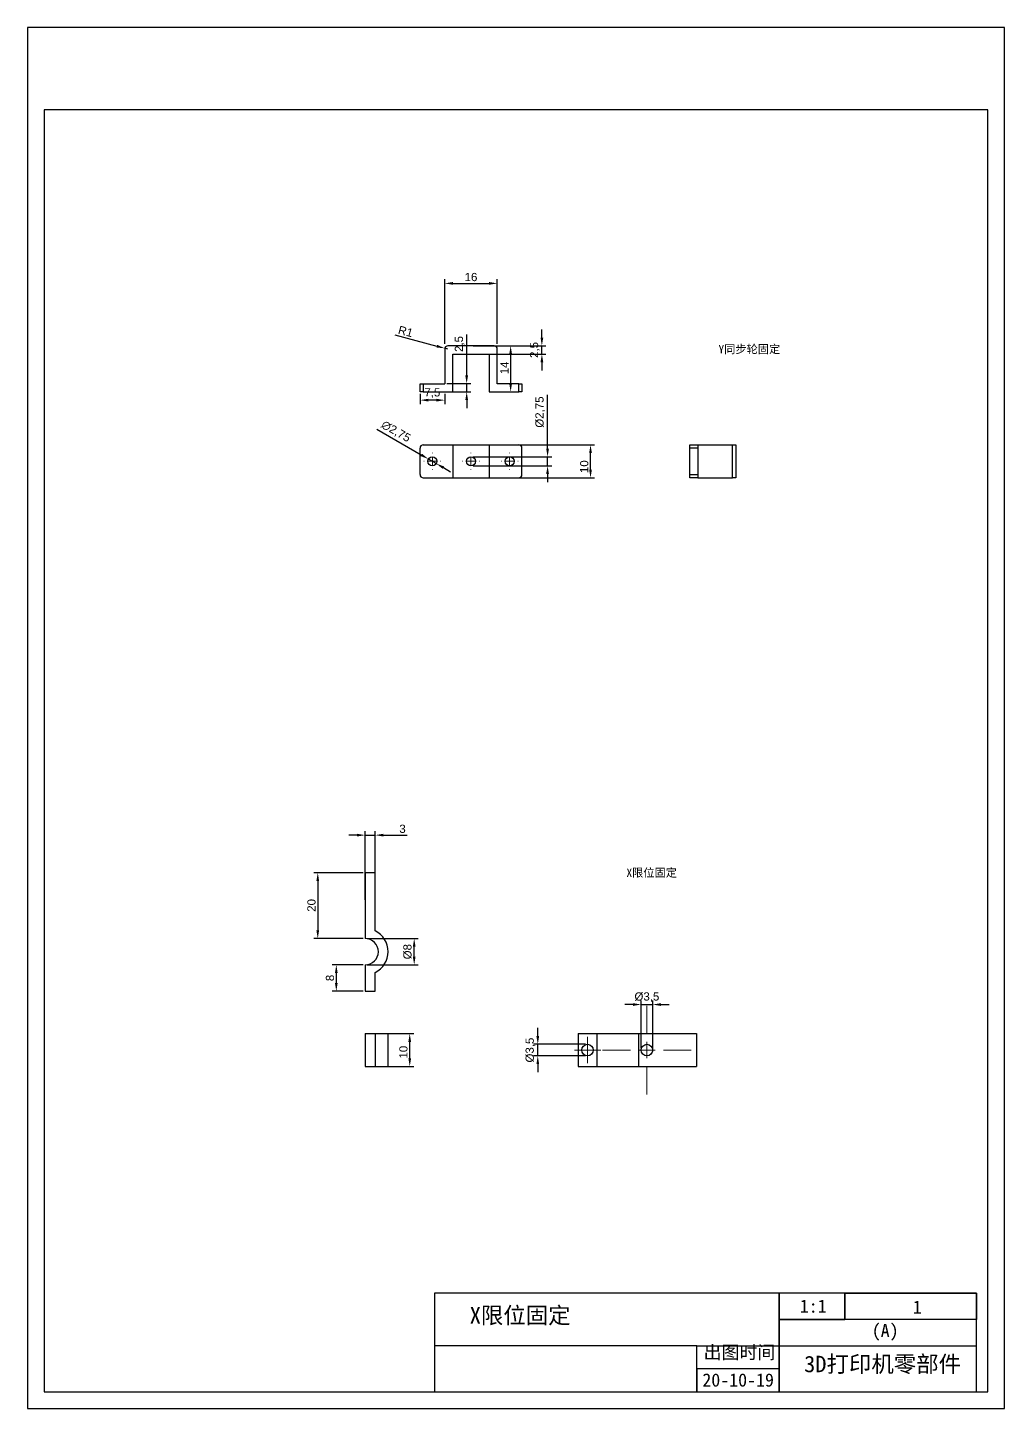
# Model space of a CAD drawing. Header units: millimetres. Extents: x -9 to 2385, y -1365 to 512.
# Drawn here: x 1128.1 to 1425.1, y -385.3 to 34.7 of the extents above; entities that cross this region are included whole.
import ezdxf

# ---------------------------------------------------------------- set-up
doc = ezdxf.new("R2010")
doc.units = ezdxf.units.MM
doc.styles.get("Standard").update_dxf_attribs({"font": 'arial.ttf'})
doc.dimstyles.new('ISO-25', dxfattribs={"dimtxt": 2.5, "dimasz": 2.5, "dimexe": 1.25, "dimexo": 0.625, "dimtad": 1, "dimtxsty": 'Standard', "dimcen": 2.5, "dimclrd": 1, "dimclre": 1, "dimclrt": 1, "dimadec": 0, "dimazin": 0, "dimtfac": 1, "dimtmove": 0, "dimatfit": 3, "dimfxl": 1, "dimtfillclr": 1, "dimarcsym": 0})

# ---------------------------------------------------------------- blocks, each defined once
blk = doc.blocks.new('*D259')
at = {"color": 1, "linetype": 'Continuous', "lineweight": -2, "transparency": 16777216}
for p, q in [((1234.41, -271.31), (1245.58, -271.31)), ((1244.33, -278.81), (1244.33, -273.81)), ((1234.41, -281.31), (1245.58, -281.31))]:
    blk.add_line(p, q, dxfattribs=at)
at = {"color": 1, "linetype": 'Continuous', "transparency": 16777216}
for points in [[(1243.91, -273.81), (1244.75, -273.81), (1244.33, -271.31)], [(1243.91, -278.81), (1244.75, -278.81), (1244.33, -281.31)]]:
    blk.add_solid(points, dxfattribs=at)
at = {"layer": 'Defpoints', "color": 0, "linetype": 'Continuous', "transparency": 16777216}
for p in [(1233.79, -271.31), (1244.33, -271.31), (1233.79, -281.31)]:
    blk.add_point(p, dxfattribs=at)
at = {"color": 1, "linetype": 'Continuous', "lineweight": 18, "transparency": 16777216, "insert": (1241.15, -276.94), "char_height": 2.5, "attachment_point": 2, "rotation": 90}
blk.add_mtext('10', dxfattribs=at)
blk = doc.blocks.new('*D260')
at = {"color": 1, "linetype": 'Continuous', "lineweight": -2, "transparency": 16777216}
for p, q in [((1231.41, -242.38), (1246.94, -242.38)), ((1245.69, -247.88), (1245.69, -244.88)), ((1231.41, -250.38), (1246.94, -250.38))]:
    blk.add_line(p, q, dxfattribs=at)
at = {"color": 1, "linetype": 'Continuous', "transparency": 16777216}
for points in [[(1245.27, -244.88), (1246.1, -244.88), (1245.69, -242.38)], [(1245.27, -247.88), (1246.1, -247.88), (1245.69, -250.38)]]:
    blk.add_solid(points, dxfattribs=at)
at = {"layer": 'Defpoints', "color": 0, "linetype": 'Continuous', "transparency": 16777216}
for p in [(1230.79, -242.38), (1245.69, -242.38), (1230.79, -250.38)]:
    blk.add_point(p, dxfattribs=at)
at = {"color": 1, "linetype": 'Continuous', "lineweight": 18, "transparency": 16777216, "insert": (1242.37, -246.38), "char_height": 2.5, "attachment_point": 2, "rotation": 90}
blk.add_mtext('%%c8', dxfattribs=at)
blk = doc.blocks.new('*D261')
at = {"color": 1, "linetype": 'Continuous', "lineweight": -2, "transparency": 16777216}
for p, q in [((1230.16, -250.38), (1220.75, -250.38)), ((1222, -252.88), (1222, -255.88)), ((1230.16, -258.38), (1220.75, -258.38))]:
    blk.add_line(p, q, dxfattribs=at)
at = {"color": 1, "linetype": 'Continuous', "transparency": 16777216}
for points in [[(1221.58, -252.88), (1222.42, -252.88), (1222, -250.38)], [(1221.58, -255.88), (1222.42, -255.88), (1222, -258.38)]]:
    blk.add_solid(points, dxfattribs=at)
at = {"layer": 'Defpoints', "color": 0, "linetype": 'Continuous', "transparency": 16777216}
for p in [(1230.79, -250.38), (1222, -258.38), (1230.79, -258.38)]:
    blk.add_point(p, dxfattribs=at)
at = {"color": 1, "linetype": 'Continuous', "lineweight": 18, "transparency": 16777216, "insert": (1218.82, -254.38), "char_height": 2.5, "attachment_point": 2, "rotation": 90}
blk.add_mtext('8', dxfattribs=at)
blk = doc.blocks.new('*D262')
at = {"color": 1, "linetype": 'Continuous', "lineweight": -2, "transparency": 16777216}
for p, q in [((1230.16, -222.38), (1215.12, -222.38)), ((1216.37, -224.88), (1216.37, -239.88)), ((1230.16, -242.38), (1215.12, -242.38))]:
    blk.add_line(p, q, dxfattribs=at)
at = {"color": 1, "linetype": 'Continuous', "transparency": 16777216}
for points in [[(1215.95, -224.88), (1216.78, -224.88), (1216.37, -222.38)], [(1215.95, -239.88), (1216.78, -239.88), (1216.37, -242.38)]]:
    blk.add_solid(points, dxfattribs=at)
at = {"layer": 'Defpoints', "color": 0, "linetype": 'Continuous', "transparency": 16777216}
for p in [(1230.79, -222.38), (1216.37, -242.38), (1230.79, -242.38)]:
    blk.add_point(p, dxfattribs=at)
at = {"color": 1, "linetype": 'Continuous', "lineweight": 18, "transparency": 16777216, "insert": (1213.19, -232.3), "char_height": 2.5, "attachment_point": 2, "rotation": 90}
blk.add_mtext('20', dxfattribs=at)
blk = doc.blocks.new('*D263')
at = {"color": 1, "linetype": 'Continuous', "lineweight": -2, "transparency": 16777216}
for p, q in [((1230.79, -230.6), (1230.79, -209.68)), ((1233.79, -230.6), (1233.79, -209.68)), ((1228.29, -210.93), (1225.79, -210.93)), ((1230.79, -210.93), (1233.79, -210.93)), ((1236.29, -210.93), (1243.59, -210.93))]:
    blk.add_line(p, q, dxfattribs=at)
at = {"color": 1, "linetype": 'Continuous', "transparency": 16777216}
for points in [[(1228.29, -210.52), (1228.29, -211.35), (1230.79, -210.93)], [(1236.29, -210.52), (1236.29, -211.35), (1233.79, -210.93)]]:
    blk.add_solid(points, dxfattribs=at)
at = {"layer": 'Defpoints', "color": 0, "linetype": 'Continuous', "transparency": 16777216}
for p in [(1230.79, -210.93), (1230.79, -231.22), (1233.79, -231.22)]:
    blk.add_point(p, dxfattribs=at)
at = {"color": 1, "linetype": 'Continuous', "lineweight": 18, "transparency": 16777216, "insert": (1242.14, -207.75), "char_height": 2.5, "attachment_point": 2}
blk.add_mtext('3', dxfattribs=at)
blk = doc.blocks.new('*D264')
at = {"color": 1, "linetype": 'Continuous', "lineweight": -2, "transparency": 16777216}
for p, q in [((1283.26, -272.06), (1283.26, -269.56)), ((1297.78, -274.56), (1282.01, -274.56)), ((1283.26, -278.06), (1283.26, -274.56)), ((1297.78, -278.06), (1282.01, -278.06)), ((1283.26, -280.56), (1283.26, -283.06))]:
    blk.add_line(p, q, dxfattribs=at)
at = {"color": 1, "linetype": 'Continuous', "transparency": 16777216}
for points in [[(1282.85, -272.06), (1283.68, -272.06), (1283.26, -274.56)], [(1282.85, -280.56), (1283.68, -280.56), (1283.26, -278.06)]]:
    blk.add_solid(points, dxfattribs=at)
at = {"layer": 'Defpoints', "color": 0, "linetype": 'Continuous', "transparency": 16777216}
for p in [(1283.26, -274.56), (1298.4, -274.56), (1298.4, -278.06)]:
    blk.add_point(p, dxfattribs=at)
at = {"color": 1, "linetype": 'Continuous', "lineweight": 18, "transparency": 16777216, "insert": (1279.55, -276.31), "char_height": 2.5, "attachment_point": 2, "rotation": 90}
blk.add_mtext('%%c3,5', dxfattribs=at)
blk = doc.blocks.new('*D265')
at = {"color": 1, "linetype": 'Continuous', "lineweight": -2, "transparency": 16777216}
for p, q in [((1312.2, -262.46), (1309.7, -262.46)), ((1314.7, -275.68), (1314.7, -261.21)), ((1314.7, -262.46), (1318.2, -262.46)), ((1318.2, -275.68), (1318.2, -261.21)), ((1320.7, -262.46), (1323.2, -262.46))]:
    blk.add_line(p, q, dxfattribs=at)
at = {"color": 1, "linetype": 'Continuous', "transparency": 16777216}
for points in [[(1312.2, -262.04), (1312.2, -262.88), (1314.7, -262.46)], [(1320.7, -262.04), (1320.7, -262.88), (1318.2, -262.46)]]:
    blk.add_solid(points, dxfattribs=at)
at = {"layer": 'Defpoints', "color": 0, "linetype": 'Continuous', "transparency": 16777216}
for p in [(1318.2, -262.46), (1314.7, -276.31), (1318.2, -276.31)]:
    blk.add_point(p, dxfattribs=at)
at = {"color": 1, "linetype": 'Continuous', "lineweight": 18, "transparency": 16777216, "insert": (1316.45, -258.75), "char_height": 2.5, "attachment_point": 2}
blk.add_mtext('%%c3,5', dxfattribs=at)
blk = doc.blocks.new('SW_CENTERMARKSYMBOL_0')
at = {"color": 0, "linetype": 'Continuous', "lineweight": 0}
for p, q in [((0, 5), (0, 13.5)), ((-5, 0), (-13.5, 0)), ((0, 0), (-2.5, 0)), ((0, 0), (0, 2.5)), ((0, 0), (0, -2.5)), ((0, 0), (2.5, 0)), ((5, 0), (13.5, 0)), ((0, -5), (0, -13.5))]:
    blk.add_line(p, q, dxfattribs=at)
blk = doc.blocks.new('SW_CENTERMARKSYMBOL_1')
at = {"color": 0, "linetype": 'Continuous', "lineweight": 0}
for p, q in [((-2.5, 0), (-4, 0)), ((0, 0), (-2.5, 0)), ((0, 2.5), (0, 4)), ((0, 0), (0, 2.5)), ((0, 0), (0, -2.5)), ((0, 0), (2.5, 0)), ((2.5, 0), (4, 0)), ((0, -2.5), (0, -4))]:
    blk.add_line(p, q, dxfattribs=at)
blk = doc.blocks.new('*D274')
at = {"color": 1, "linetype": 'Continuous', "lineweight": -2, "transparency": 16777216}
for p, q in [((1271.58, -92.22), (1300.55, -92.22)), ((1299.3, -99.72), (1299.3, -94.72)), ((1271.58, -102.22), (1300.55, -102.22))]:
    blk.add_line(p, q, dxfattribs=at)
at = {"color": 1, "linetype": 'Continuous', "transparency": 16777216}
for points in [[(1298.89, -94.72), (1299.72, -94.72), (1299.3, -92.22)], [(1298.89, -99.72), (1299.72, -99.72), (1299.3, -102.22)]]:
    blk.add_solid(points, dxfattribs=at)
at = {"layer": 'Defpoints', "color": 0, "linetype": 'Continuous', "transparency": 16777216}
for p in [(1270.96, -92.22), (1299.3, -92.22), (1270.96, -102.22)]:
    blk.add_point(p, dxfattribs=at)
at = {"color": 1, "linetype": 'Continuous', "lineweight": 18, "transparency": 16777216, "insert": (1296.13, -98.85), "char_height": 2.5, "attachment_point": 2, "rotation": 90}
blk.add_mtext('10', dxfattribs=at)
blk = doc.blocks.new('*D275')
at = {"color": 1, "linetype": 'Continuous', "lineweight": -2, "transparency": 16777216}
for p, q in [((1286.24, -93.34), (1286.24, -77)), ((1263.58, -95.84), (1287.49, -95.84)), ((1286.24, -98.59), (1286.24, -95.84)), ((1263.58, -98.59), (1287.49, -98.59)), ((1286.24, -101.09), (1286.24, -103.59))]:
    blk.add_line(p, q, dxfattribs=at)
at = {"color": 1, "linetype": 'Continuous', "transparency": 16777216}
for points in [[(1285.82, -93.34), (1286.66, -93.34), (1286.24, -95.84)], [(1285.82, -101.09), (1286.66, -101.09), (1286.24, -98.59)]]:
    blk.add_solid(points, dxfattribs=at)
at = {"layer": 'Defpoints', "color": 0, "linetype": 'Continuous', "transparency": 16777216}
for p in [(1262.96, -95.84), (1286.24, -95.84), (1262.96, -98.59)]:
    blk.add_point(p, dxfattribs=at)
at = {"color": 1, "linetype": 'Continuous', "lineweight": 18, "transparency": 16777216, "insert": (1282.53, -82.24), "char_height": 2.5, "attachment_point": 2, "rotation": 90}
blk.add_mtext('%%c2,75', dxfattribs=at)
blk = doc.blocks.new('*D276')
at = {"color": 1, "linetype": 'Continuous', "lineweight": -2, "transparency": 16777216}
for p, q in [((1234.33, -87.47), (1247.85, -95.28)), ((1252.4, -97.9), (1250.02, -96.53)), ((1254.56, -99.15), (1256.73, -100.4))]:
    blk.add_line(p, q, dxfattribs=at)
at = {"color": 1, "linetype": 'Continuous', "transparency": 16777216}
for points in [[(1248.06, -94.92), (1247.64, -95.64), (1250.02, -96.53)], [(1254.77, -98.79), (1254.35, -99.52), (1252.4, -97.9)]]:
    blk.add_solid(points, dxfattribs=at)
at = {"layer": 'Defpoints', "color": 0, "linetype": 'Continuous', "transparency": 16777216}
for p in [(1250.02, -96.53), (1252.4, -97.9)]:
    blk.add_point(p, dxfattribs=at)
at = {"color": 1, "linetype": 'Continuous', "lineweight": 18, "transparency": 16777216, "insert": (1236.72, -84.57), "char_height": 2.5, "attachment_point": 1, "rotation": 329.9999}
blk.add_mtext('∅2,75', dxfattribs=at)
blk = doc.blocks.new('SW_CENTERMARKSYMBOL_5')
at = {"color": 0, "linetype": 'Continuous', "lineweight": 0}
for p, q in [((-2.5, 0), (-2.625, 0)), ((0, 0), (-1.25, 0)), ((0, 2.5), (0, 2.625)), ((0, 0), (0, 1.25)), ((0, 0), (0, -1.25)), ((0, 0), (1.25, 0)), ((2.5, 0), (2.625, 0)), ((0, -2.5), (0, -2.625))]:
    blk.add_line(p, q, dxfattribs=at)
blk = doc.blocks.new('SW_CENTERMARKSYMBOL_6')
at = {"color": 0, "linetype": 'Continuous', "lineweight": 0}
for p, q in [((-2.5, 0), (-2.625, 0)), ((0, 0), (-1.25, 0)), ((0, 2.5), (0, 2.625)), ((0, 0), (0, 1.25)), ((0, 0), (0, -1.25)), ((0, 0), (1.25, 0)), ((2.5, 0), (2.625, 0)), ((0, -2.5), (0, -2.625))]:
    blk.add_line(p, q, dxfattribs=at)
blk = doc.blocks.new('SW_CENTERMARKSYMBOL_7')
at = {"color": 0, "linetype": 'Continuous', "lineweight": 0}
for p, q in [((-2.5, 0), (-2.625, 0)), ((0, 0), (-1.25, 0)), ((0, 2.5), (0, 2.625)), ((0, 0), (0, 1.25)), ((0, 0), (0, -1.25)), ((0, 0), (1.25, 0)), ((2.5, 0), (2.625, 0)), ((0, -2.5), (0, -2.625))]:
    blk.add_line(p, q, dxfattribs=at)
blk = doc.blocks.new('*D277')
at = {"color": 1, "linetype": 'Continuous', "lineweight": -2, "transparency": 16777216}
for p, q in [((1254.96, -61.48), (1254.96, -41.85)), ((1270.96, -61.48), (1270.96, -41.85)), ((1257.46, -43.1), (1268.46, -43.1))]:
    blk.add_line(p, q, dxfattribs=at)
at = {"color": 1, "linetype": 'Continuous', "transparency": 16777216}
for points in [[(1257.46, -42.68), (1257.46, -43.51), (1254.96, -43.1)], [(1268.46, -42.68), (1268.46, -43.51), (1270.96, -43.1)]]:
    blk.add_solid(points, dxfattribs=at)
at = {"layer": 'Defpoints', "color": 0, "linetype": 'Continuous', "transparency": 16777216}
for p in [(1270.96, -43.1), (1254.96, -62.1), (1270.96, -62.1)]:
    blk.add_point(p, dxfattribs=at)
at = {"color": 1, "linetype": 'Continuous', "lineweight": 18, "transparency": 16777216, "insert": (1262.96, -39.92), "char_height": 2.5, "attachment_point": 2}
blk.add_mtext('16', dxfattribs=at)
blk = doc.blocks.new('*D278')
at = {"color": 1, "linetype": 'Continuous', "lineweight": -2, "transparency": 16777216}
for p, q in [((1271.58, -62.1), (1276.26, -62.1)), ((1275.01, -64.6), (1275.01, -73.6)), ((1271.58, -76.1), (1276.26, -76.1))]:
    blk.add_line(p, q, dxfattribs=at)
at = {"color": 1, "linetype": 'Continuous', "transparency": 16777216}
for points in [[(1274.59, -64.6), (1275.43, -64.6), (1275.01, -62.1)], [(1274.59, -73.6), (1275.43, -73.6), (1275.01, -76.1)]]:
    blk.add_solid(points, dxfattribs=at)
at = {"layer": 'Defpoints', "color": 0, "linetype": 'Continuous', "transparency": 16777216}
for p in [(1270.96, -62.1), (1270.96, -76.1), (1275.01, -76.1)]:
    blk.add_point(p, dxfattribs=at)
at = {"color": 1, "linetype": 'Continuous', "lineweight": 18, "transparency": 16777216, "insert": (1271.87, -68.8), "char_height": 2.5, "attachment_point": 2, "rotation": 90}
blk.add_mtext('14', dxfattribs=at)
blk = doc.blocks.new('*D279')
at = {"color": 1, "linetype": 'Continuous', "lineweight": -2, "transparency": 16777216}
for p, q in [((1284.51, -59.6), (1284.51, -57.1)), ((1263.58, -62.1), (1285.76, -62.1)), ((1284.51, -64.6), (1284.51, -62.1)), ((1263.58, -64.6), (1285.76, -64.6)), ((1284.51, -67.1), (1284.51, -69.6))]:
    blk.add_line(p, q, dxfattribs=at)
at = {"color": 1, "linetype": 'Continuous', "transparency": 16777216}
for points in [[(1284.1, -59.6), (1284.93, -59.6), (1284.51, -62.1)], [(1284.1, -67.1), (1284.93, -67.1), (1284.51, -64.6)]]:
    blk.add_solid(points, dxfattribs=at)
at = {"layer": 'Defpoints', "color": 0, "linetype": 'Continuous', "transparency": 16777216}
for p in [(1262.96, -62.1), (1284.51, -62.1), (1262.96, -64.6)]:
    blk.add_point(p, dxfattribs=at)
at = {"color": 1, "linetype": 'Continuous', "lineweight": 18, "transparency": 16777216, "insert": (1280.88, -63.35), "char_height": 2.5, "attachment_point": 2, "rotation": 90}
blk.add_mtext('2,5', dxfattribs=at)
blk = doc.blocks.new('*D280')
at = {"color": 1, "linetype": 'Continuous', "lineweight": -2, "transparency": 16777216}
for p, q in [((1261.65, -71.1), (1261.65, -58.6)), ((1255.58, -73.6), (1262.9, -73.6)), ((1261.65, -76.1), (1261.65, -73.6)), ((1255.58, -76.1), (1262.9, -76.1)), ((1261.65, -78.6), (1261.65, -81.1))]:
    blk.add_line(p, q, dxfattribs=at)
at = {"color": 1, "linetype": 'Continuous', "transparency": 16777216}
for points in [[(1261.23, -71.1), (1262.06, -71.1), (1261.65, -73.6)], [(1261.23, -78.6), (1262.06, -78.6), (1261.65, -76.1)]]:
    blk.add_solid(points, dxfattribs=at)
at = {"layer": 'Defpoints', "color": 0, "linetype": 'Continuous', "transparency": 16777216}
for p in [(1254.96, -73.6), (1254.96, -76.1), (1261.65, -76.1)]:
    blk.add_point(p, dxfattribs=at)
at = {"color": 1, "linetype": 'Continuous', "lineweight": 18, "transparency": 16777216, "insert": (1258.02, -61.53), "char_height": 2.5, "attachment_point": 2, "rotation": 90}
blk.add_mtext('2,5', dxfattribs=at)
blk = doc.blocks.new('*D281')
at = {"color": 1, "linetype": 'Continuous', "lineweight": -2, "transparency": 16777216}
for p, q in [((1247.46, -76.73), (1247.46, -79.86)), ((1252.46, -78.61), (1249.96, -78.61)), ((1254.96, -76.73), (1254.96, -79.86))]:
    blk.add_line(p, q, dxfattribs=at)
at = {"color": 1, "linetype": 'Continuous', "transparency": 16777216}
for points in [[(1249.96, -78.2), (1249.96, -79.03), (1247.46, -78.61)], [(1252.46, -78.2), (1252.46, -79.03), (1254.96, -78.61)]]:
    blk.add_solid(points, dxfattribs=at)
at = {"layer": 'Defpoints', "color": 0, "linetype": 'Continuous', "transparency": 16777216}
for p in [(1247.46, -76.1), (1247.46, -78.61), (1254.96, -76.1)]:
    blk.add_point(p, dxfattribs=at)
at = {"color": 1, "linetype": 'Continuous', "lineweight": 18, "transparency": 16777216, "insert": (1251.21, -74.99), "char_height": 2.5, "attachment_point": 2}
blk.add_mtext('7,5', dxfattribs=at)
blk = doc.blocks.new('*D282')
at = {"color": 1, "linetype": 'Continuous', "lineweight": -2, "transparency": 16777216}
for p, q in [((1239.84, -58.78), (1252.58, -62.2)), ((1255.96, -63.1), (1254.99, -62.85))]:
    blk.add_line(p, q, dxfattribs=at)
at = {"color": 1, "linetype": 'Continuous', "transparency": 16777216}
blk.add_solid([(1252.68, -61.8), (1252.47, -62.6), (1254.99, -62.85)], dxfattribs=at)
at = {"layer": 'Defpoints', "color": 0, "linetype": 'Continuous', "transparency": 16777216}
for p in [(1254.99, -62.85), (1255.96, -63.1)]:
    blk.add_point(p, dxfattribs=at)
at = {"color": 1, "linetype": 'Continuous', "lineweight": 18, "transparency": 16777216, "insert": (1241.25, -55.92), "char_height": 2.5, "attachment_point": 1, "rotation": 345}
blk.add_mtext('R1', dxfattribs=at)

msp = doc.modelspace()

# ---------------------------------------------------------------- linework, layer by layer
at = {"color": 7, "linetype": 'Continuous', "lineweight": 25}
for p, q in [((1269.9569, -62.1044), (1255.9569, -62.1044)), ((1254.9569, -63.1044), (1254.9569, -73.6044)), ((1257.4569, -64.6044), (1268.4569, -64.6044)), ((1257.4569, -76.1044), (1257.4569, -64.6044)), ((1268.4569, -64.6044), (1268.4569, -76.1044)), ((1270.9569, -73.6044), (1270.9569, -63.1044)), ((1247.4569, -76.1044), (1247.4569, -73.6044)), ((1247.4569, -73.6044), (1248.4569, -73.6044)), ((1248.4569, -73.6044), (1248.4569, -76.1044)), ((1248.4569, -73.6044), (1254.9569, -73.6044)), ((1277.4569, -73.6044), (1270.9569, -73.6044)), ((1277.4569, -76.1044), (1277.4569, -73.6044)), ((1277.4569, -73.6044), (1278.4569, -73.6044)), ((1278.4569, -73.6044), (1278.4569, -76.1044)), ((1248.4569, -76.1044), (1247.4569, -76.1044)), ((1248.4569, -76.1044), (1257.4569, -76.1044)), ((1268.4569, -76.1044), (1277.4569, -76.1044)), ((1278.4569, -76.1044), (1277.4569, -76.1044)), ((1248.4569, -92.2171), (1257.4569, -92.2171)), ((1257.4569, -92.2171), (1257.4569, -102.2171)), ((1257.4569, -92.2171), (1268.4569, -92.2171)), ((1268.4569, -92.2171), (1268.4569, -102.2171)), ((1268.4569, -92.2171), (1277.4569, -92.2171)), ((1329.4569, -92.2171), (1331.9569, -92.2171)), ((1329.4569, -93.2171), (1329.4569, -92.2171)), ((1331.9569, -92.2171), (1331.9569, -93.2171)), ((1331.9569, -92.2171), (1342.4569, -92.2171)), ((1342.4569, -102.2171), (1342.4569, -92.2171)), ((1342.4569, -92.2171), (1343.4569, -92.2171)), ((1343.4569, -92.2171), (1343.4569, -102.2171)), ((1247.4569, -101.2171), (1247.4569, -93.2171)), ((1278.4569, -101.2171), (1278.4569, -93.2171)), ((1331.9569, -93.2171), (1329.4569, -93.2171)), ((1329.4569, -101.2171), (1329.4569, -93.2171)), ((1331.9569, -93.2171), (1331.9569, -101.2171)), ((1248.4569, -102.2171), (1257.4569, -102.2171)), ((1257.4569, -102.2171), (1268.4569, -102.2171)), ((1268.4569, -102.2171), (1277.4569, -102.2171)), ((1329.4569, -101.2171), (1331.9569, -101.2171)), ((1329.4569, -102.2171), (1329.4569, -101.2171)), ((1331.9569, -102.2171), (1329.4569, -102.2171)), ((1331.9569, -101.2171), (1331.9569, -102.2171)), ((1331.9569, -102.2171), (1342.4569, -102.2171)), ((1343.4569, -102.2171), (1342.4569, -102.2171)), ((1230.7896, -222.3824), (1230.7896, -242.3824)), ((1233.7896, -222.3824), (1230.7896, -222.3824)), ((1233.7896, -240.0579), (1233.7896, -222.3824)), ((1230.7896, -250.3824), (1230.7896, -258.3824)), ((1233.7896, -258.3824), (1233.7896, -252.707)), ((1230.7896, -258.3824), (1233.7896, -258.3824)), ((1230.7896, -271.3071), (1233.7896, -271.3071)), ((1230.7896, -271.3071), (1230.7896, -281.3071)), ((1233.7896, -271.3071), (1233.7896, -281.3071)), ((1233.7896, -271.3071), (1237.7896, -271.3071)), ((1237.7896, -281.3071), (1237.7896, -271.3071)), ((1295.5637, -271.3071), (1295.5637, -281.3071)), ((1295.5637, -271.3071), (1301.2391, -271.3071)), ((1301.2391, -271.3071), (1301.2391, -281.3071)), ((1301.2391, -271.3071), (1313.8882, -271.3071)), ((1313.8882, -271.3071), (1313.8882, -281.3071)), ((1313.8882, -271.3071), (1331.5637, -271.3071)), ((1331.5637, -271.3071), (1331.5637, -281.3071)), ((1230.7896, -281.3071), (1233.7896, -281.3071)), ((1233.7896, -281.3071), (1237.7896, -281.3071)), ((1295.5637, -281.3071), (1301.2391, -281.3071)), ((1301.2391, -281.3071), (1313.8882, -281.3071)), ((1313.8882, -281.3071), (1331.5637, -281.3071))]:
    msp.add_line(p, q, dxfattribs=at)
for p, q in [((1251.9101, -350.2981, 420), (1251.9101, -380.2981, 420)), ((1276.6418, -350.2981, 420), (1251.9101, -350.2981, 420)), ((1376.6418, -350.2981, 420), (1276.6418, -350.2981, 420)), ((1356.6418, -380.2981, 420), (1356.6418, -350.2981, 420)), ((1356.6418, -350.2981, 420), (1356.6418, -358.2981, 420)), ((1376.6418, -358.2981, 420), (1376.6418, -350.2981, 420)), ((1376.6418, -358.2981, 420), (1376.6418, -350.2981, 420)), ((1376.6418, -350.2981, 420), (1416.6418, -350.2981, 420)), ((1416.6418, -350.2981, 420), (1376.6418, -350.2981, 420)), ((1376.6418, -350.2981, 420), (1376.6418, -358.2981, 420)), ((1416.6418, -380.2981, 420), (1416.6418, -350.2981, 420)), ((1416.6418, -350.2981, 420), (1416.6418, -358.2981, 420)), ((1356.6418, -358.2981, 420), (1376.6418, -358.2981, 420)), ((1376.6418, -358.2981, 420), (1356.6418, -358.2981, 420)), ((1356.6418, -358.2981, 420), (1356.6418, -380.2981, 420)), ((1416.6418, -358.2981, 420), (1376.6418, -358.2981, 420)), ((1331.6418, -366.2981, 420), (1251.9101, -366.2981, 420)), ((1331.6418, -380.2981, 420), (1331.6418, -366.2981, 420)), ((1331.6418, -366.2981, 420), (1356.6418, -366.2981, 420)), ((1356.6418, -380.2981, 420), (1356.6418, -366.2981, 420)), ((1356.6418, -366.2981, 420), (1416.6418, -366.2981, 420)), ((1356.6418, -373.2981, 420), (1331.6418, -373.2981, 420)), ((1331.6418, -373.2981, 420), (1331.6418, -380.2981, 420)), ((1276.6418, -380.2981, 420), (1291.6418, -380.2981, 420)), ((1291.6418, -380.2981, 420), (1331.6418, -380.2981, 420)), ((1331.6418, -380.2981, 420), (1356.6418, -380.2981, 420))]:
    msp.add_line(p, q)
for points in [[(1128.1418, 34.7019), (1128.1418, -385.2981), (1425.1418, -385.2981), (1425.1418, 34.7019)], [(1133.1418, 9.7019), (1133.1418, -380.2981), (1420.1418, -380.2981), (1420.1418, 9.7019)]]:
    msp.add_lwpolyline(points, close=True)
for centre, radius in [((1251.2069, -97.2171), 1.375), ((1262.9569, -97.2171), 1.375), ((1274.7069, -97.2171), 1.375), ((1298.4014, -276.3071), 1.75), ((1316.4527, -276.3071), 1.75)]:
    msp.add_circle(centre, radius, dxfattribs=at)
for centre, radius, start, end in [((1255.9569, -63.1044), 1, 90, 180), ((1269.9569, -63.1044), 1, 0, 90), ((1248.4569, -93.2171), 1, 90, 180), ((1277.4569, -93.2171), 1, 0, 90), ((1248.4569, -101.2171), 1, 180, 270), ((1277.4569, -101.2171), 1, 270, 0), ((1230.7896, -246.3824), 4, 270, 90), ((1230.7896, -246.3824), 7, 295.376934, 64.623066)]:
    msp.add_arc(centre, radius, start, end, dxfattribs=at)

# ---------------------------------------------------------------- block references
at = {"color": 7, "linetype": 'Continuous', "lineweight": 0}
for name, p in [('SW_CENTERMARKSYMBOL_6', (1251.2069, -97.2171)), ('SW_CENTERMARKSYMBOL_5', (1262.9569, -97.2171)), ('SW_CENTERMARKSYMBOL_7', (1274.7069, -97.2171)), ('SW_CENTERMARKSYMBOL_0', (1316.4527, -276.3071)), ('SW_CENTERMARKSYMBOL_1', (1298.4014, -276.3071))]:
    msp.add_blockref(name, p, dxfattribs=at)

# ---------------------------------------------------------------- texts
at = {"char_height": 2.5, "attachment_point": 1}
for s, insert in [('{\\fSimSun|b0|i0|c134|p2;Y同步轮固定}', (1338.2292, -61.856)), ('{\\fSimSun|b0|i0|c134|p2;X限位固定}', (1310.2403, -221.1134))]:
    msp.add_mtext_dynamic_manual_height_columns(s, width=39.865692, gutter_width=12.5, heights=[0], dxfattribs=dict(at, insert=insert))
at = {"insert": (1362.9347, -352.2014, 420), "char_height": 4, "width": 9.189944, "attachment_point": 1}
msp.add_mtext('{\\fSimSun|b0|i0|c134|p2;1:1}', dxfattribs=at)
at = {"attachment_point": 1}
for s, insert, char_height in [('{\\fSimSun|b0|i0|c134|p2;1}', (1397.3159, -352.5021, 420), 4), ('{\\fSimSun|b0|i0|c134|p2;X限位固定}', (1262.5692, -354.4881, 620.1756), 5), ('{\\fSimSun|b0|i0|c134|p2;(A)}', (1384.8169, -359.6333, 420), 4), ('{\\fSimSun|b0|i0|c134|p2;出图时间}', (1333.6794, -366.2425, 1260), 4), ('{\\fSimSun|b0|i0|c0|p2;3D\\fSimSun|b0|i0|c134|p2;打印机零部件}', (1364.2503, -369.3012), 5), ('{\\fSimSun|b0|i0|c134|p2;20-10-19}', (1333.3066, -374.6628), 4)]:
    msp.add_mtext(s, dxfattribs=dict(at, insert=insert, char_height=char_height))

# ---------------------------------------------------------------- dimensions: what is measured, and where the dimension line sits
at = {"color": 7, "linetype": 'Continuous', "lineweight": 18}
for base, p1, p2, picture, middle in [((1270.9569, -43.0971), (1254.9569, -62.1044), (1270.9569, -62.1044), '*D277', (1262.9569, -43.0971)), ((1247.4569, -78.6121), (1254.9569, -76.1044), (1247.4569, -76.1044), '*D281', (1251.2069, -78.6121)), ((1230.7896, -210.9317), (1233.7896, -231.2201), (1230.7896, -231.2201), '*D263', (1242.1436, -210.9317))]:
    dim = msp.add_linear_dim(base=base, p1=p1, p2=p2, dimstyle='ISO-25', dxfattribs=at)
    dim.commit()
    dim.dimension.update_dxf_attribs({"geometry": picture, "text_midpoint": middle, "dimtype": 160})
dim = msp.add_radius_dim(center=(1255.9569, -63.1044), mpoint=(1254.991, -62.8456), dimstyle='ISO-25', dxfattribs=at)
dim.commit()
dim.dimension.update_dxf_attribs({"geometry": '*D282', "text_midpoint": (1242.1536, -59.4058), "dimtype": 164})
for base, p1, p2, picture, middle in [((1261.648, -76.1044), (1254.9569, -73.6044), (1254.9569, -76.1044), '*D280', (1261.648, -61.5317)), ((1284.5134, -62.1044), (1262.9569, -64.6044), (1262.9569, -62.1044), '*D279', (1284.5134, -63.3544)), ((1275.0088, -76.1044), (1270.9569, -62.1044), (1270.9569, -76.1044), '*D278', (1275.0088, -68.7976)), ((1299.3048, -92.2171), (1270.9569, -102.2171), (1270.9569, -92.2171), '*D274', (1299.3048, -98.8474)), ((1216.366, -242.3824), (1230.7896, -222.3824), (1230.7896, -242.3824), '*D262', (1216.366, -232.2992)), ((1222.0004, -258.3824), (1230.7896, -250.3824), (1230.7896, -258.3824), '*D261', (1222.0004, -254.3824)), ((1244.3301, -271.3071), (1233.7896, -281.3071), (1233.7896, -271.3071), '*D259', (1244.3301, -276.9411))]:
    dim = msp.add_linear_dim(base=base, p1=p1, p2=p2, angle=90, dimstyle='ISO-25', dxfattribs=at)
    dim.commit()
    dim.dimension.update_dxf_attribs({"geometry": picture, "text_midpoint": middle, "dimtype": 160})
for base, p1, p2, picture, middle in [((1286.2393, -95.8421), (1262.9569, -98.5921), (1262.9569, -95.8421), '*D275', (1286.2393, -82.2381)), ((1245.685, -242.3824), (1230.7896, -250.3824), (1230.7896, -242.3824), '*D260', (1245.685, -246.3824)), ((1283.2621, -274.5571), (1298.4014, -278.0571), (1298.4014, -274.5571), '*D264', (1283.2621, -276.3071))]:
    dim = msp.add_linear_dim(base=base, p1=p1, p2=p2, angle=90, text='%%c<>', dimstyle='ISO-25', dxfattribs=at)
    dim.commit()
    dim.dimension.update_dxf_attribs({"geometry": picture, "text_midpoint": middle, "dimtype": 160})
dim = msp.add_diameter_dim_2p(p1=(1252.3977, -97.9046), p2=(1250.0161, -96.5296), dimstyle='ISO-25', dxfattribs=at)
dim.commit()
dim.dimension.update_dxf_attribs({"geometry": '*D276', "text_midpoint": (1238.8665, -90.0923), "dimtype": 163})
dim = msp.add_linear_dim(base=(1318.2027, -262.4588), p1=(1314.7027, -276.3071), p2=(1318.2027, -276.3071), text='%%c<>', dimstyle='ISO-25', dxfattribs=at)
dim.commit()
dim.dimension.update_dxf_attribs({"geometry": '*D265', "text_midpoint": (1316.4527, -262.4588), "dimtype": 160})

doc.saveas('drawing.dxf')
